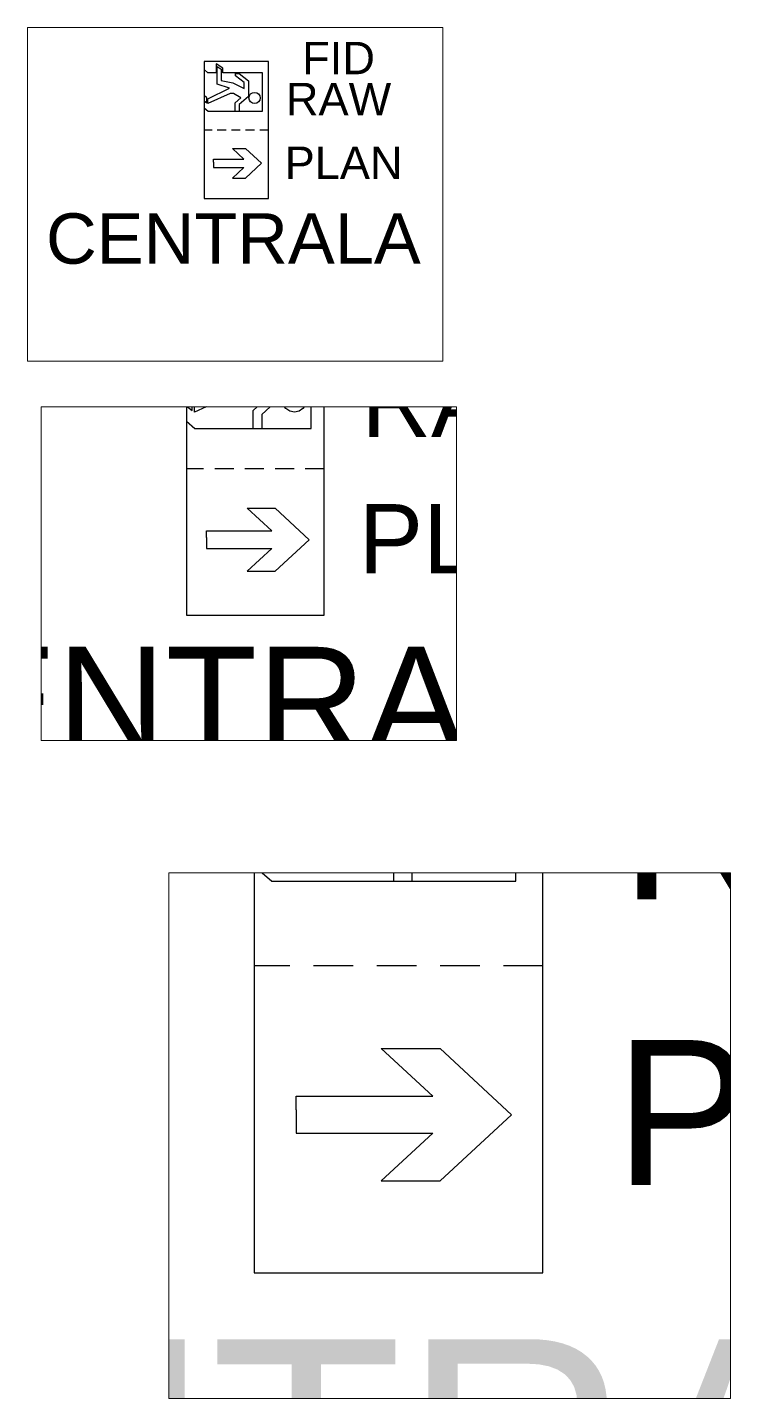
# Paper-space layout 'Layout1' of a CAD drawing. Header units: millimetres. Extents: x 0.7 to 23.4, y 7.1 to 51.3.
# The model-space entities are those that its viewports show. They can reach past a viewport. Long polylines and large blocks are cut down to what shows.
import ezdxf
from ezdxf.enums import TextEntityAlignment as Align

# ---------------------------------------------------------------- set-up
doc = ezdxf.new("R2010")
doc.units = ezdxf.units.MM
doc.header["$LTSCALE"] = 0.25
doc.styles.add('opis_czujki', font='arial.ttf')
doc.styles.add('opis_czujki_2', font='arial.ttf')

msp = doc.modelspace()

# ---------------------------------------------------------------- linework, layer by layer
for p, q in [((186.8, 563.3), (-171.8, 563.3)), ((-171.8, 563.3), (-171.8, -198.7)), ((186.8, -198.7), (186.8, 563.3)), ((-68.1, 525.7), (-105.3, 550.3)), ((-105.3, 550.3), (-105.3, 501.3)), ((-98.6, 437.9), (-98.6, 535.8)), ((-98.6, 535.8), (-76.4, 520.8)), ((-150.9, 501.3), (-171.8, 519.6)), ((-76.4, 520.8), (-76.4, 457.9)), ((-68.1, 501.3), (-68.1, 525.7)), ((-105.3, 501.3), (-150.9, 501.3)), ((153.1, 501.3), (-68.1, 501.3)), ((3.7, 483.1), (3.7, 495.9)), ((3.7, 495.9), (22.7, 495.9)), ((22.7, 495.9), (74.6, 456.1)), ((153.1, 287.2), (153.1, 501.3)), ((51.6, 447.5), (3.7, 483.1)), ((-76.4, 457.9), (-11.6, 444)), ((-11.6, 444), (51.6, 413.2)), ((51.6, 413.2), (51.6, 447.5)), ((74.6, 456.1), (74.6, 369.6)), ((-30.9, 414.8), (-98.6, 437.9)), ((-150.6, 356.5), (-30.9, 414.8)), ((-156.7, 361.3), (-171.8, 375.2)), ((-26.8, 385.9), (-150.6, 329.7)), ((-8.9, 385.9), (-26.8, 385.9)), ((31.8, 361.3), (-8.9, 385.9)), ((-156.7, 334.2), (-156.7, 361.3)), ((1.6, 333.4), (31.8, 361.3)), ((74.6, 369.6), (24, 323.8)), ((-171.8, 345.2), (-156.7, 334.2)), ((-150.6, 329.7), (-150.6, 356.5)), ((1.6, 287.2), (1.6, 333.4)), ((24, 323.8), (24, 287.2)), ((-171.8, 306.1), (-150, 287.2)), ((-150, 287.2), (153.1, 287.2)), ((-127.5, 182.3), (-171.8, 182.3)), ((-48.9, 182.3), (-98.2, 182.3)), ((29.6, 182.3), (-19.6, 182.3)), ((108.2, 182.3), (59, 182.3)), ((186.8, 182.3), (137.6, 182.3)), ((50.2, 20.4), (-14.2, 79.6)), ((-14.2, 79.6), (59.1, 79.6)), ((59.1, 79.6), (147.8, -2.5)), ((-119.9, 3.4), (-119.9, 20.4)), ((-119.9, 20.4), (50.2, 20.4)), ((-119.9, 3.4), (-119.9, -25.5)), ((59.1, -84.6), (147.8, -2.5)), ((-119.9, -25.5), (50.2, -25.5)), ((50.2, -25.5), (-14.2, -84.6)), ((-14.2, -84.6), (59.1, -84.6)), ((-171.8, -198.7), (186.8, -198.7))]:
    msp.add_line(p, q)
at = {"extrusion": (0, 0, -1)}
msp.add_ellipse((109.1, 360.8), major_axis=(22.1, -22.1), ratio=1, start_param=3.926991, end_param=10.210176, dxfattribs=at)

# ---------------------------------------------------------------- texts
for tag, text, height, style, flags, p in [('FID', 'XX', 180, 'opis_czujki_2', 9, (576.8, 582.8)), ('RAW', 'XX', 180, 'opis_czujki_2', 9, (576.8, 354.9)), ('CENTRALA', 'xx', 280, 'opis_czujki', 8, (-9, -421.1))]:
    msp.add_attdef(tag, text=text, height=height, dxfattribs=dict(style=style, flags=flags)).set_placement(p, align=Align.MIDDLE_CENTER)
at = {"style": 'opis_czujki_2', "flags": 9}
msp.add_attdef('PLAN', (276.4, -89.8), 'xx', height=180, dxfattribs=at)

psp = doc.layouts.get("Layout1")

# ---------------------------------------------------------------- viewports
at = {"layer": '0', "color": 6}
psp.add_viewport(center=(7.441, 45.933), size=(13.419, 10.76441), view_center_point=(1.128, -174.851), view_height=1855.9322, dxfattribs=at)
for center, size, view_center_point, view_height, status in [((7.883, 33.694), (13.419, 10.76441), (-9.404, -90.589), 868.09732, 3), ((14.371, 15.557), (18.137, 16.95763), (71.044, -28.664), 652.21643, 4)]:
    psp.add_viewport(center=center, size=size, view_center_point=view_center_point, view_height=view_height, status=status, dxfattribs=at)

doc.saveas('drawing.dxf')
